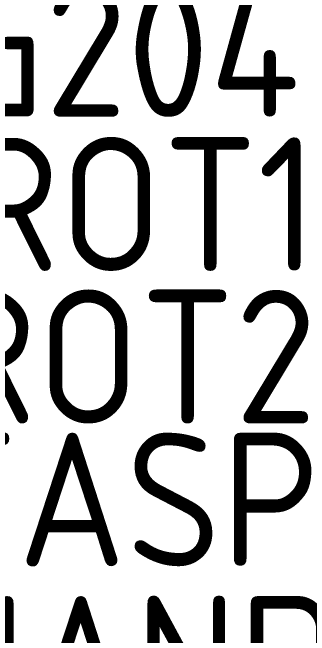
# Model space of a CAD drawing. Header units: millimetres. Extents: x 1880 to 4113, y 771 to 2990.
# Drawn here: x 3086.5 to 3131, y 1259.2 to 1352.5 of the extents above; entities that cross this region are included whole.
import ezdxf

# ---------------------------------------------------------------- set-up
doc = ezdxf.new("R2010")
doc.units = ezdxf.units.MM
doc.layers.add('000-PI_TEXT', color=7, linetype='Continuous')
doc.styles.add('PI0', font='isocpeur.ttf', dxfattribs={"width": 0.9})

msp = doc.modelspace()

# ---------------------------------------------------------------- texts
at = {"layer": '000-PI_TEXT', "color": 0, "linetype": 'ByBlock', "lineweight": 0, "style": 'PI0', "width": 0.9}
for s, p in [('-XG204', (3047.579, 1336.837)), ('-XGROT1', (3034.879, 1313.758)), ('-XGROT2', (3031.476, 1290.916)), ('-XGROTASP', (2998.975, 1269.543)), ('-XGROTMAND', (2982.698, 1245.075))]:
    msp.add_text(s, height=20, dxfattribs=at).set_placement(p)

doc.saveas('drawing.dxf')
